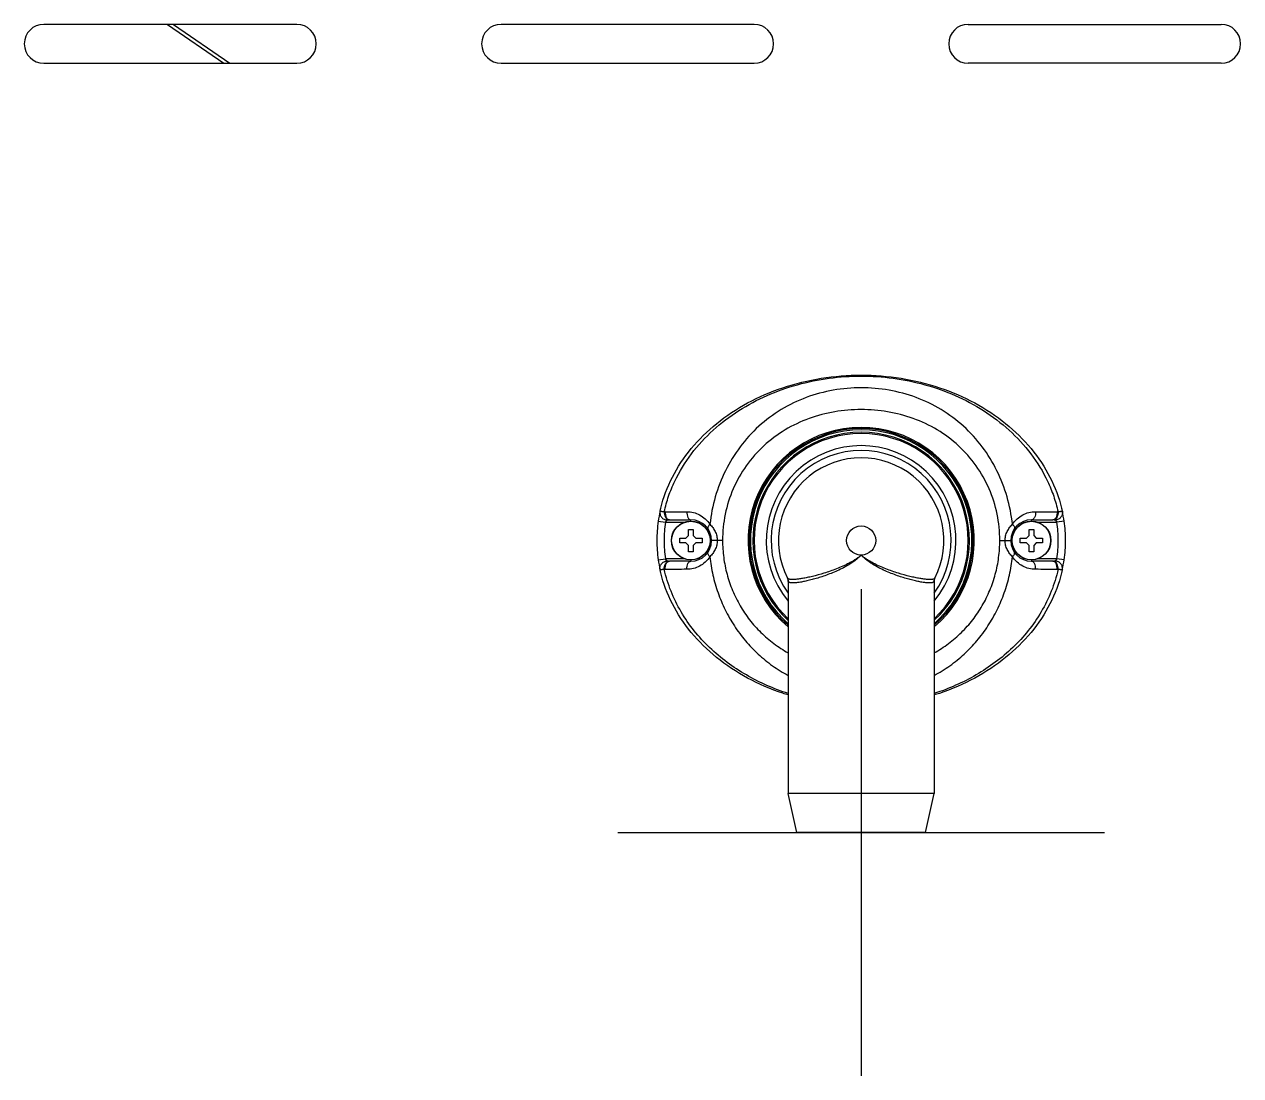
# Model space of a CAD drawing. Header units: millimetres. Extents: x -1538 to 3410, y -1646 to 2016.
# Drawn here: x 46.5 to 296.5, y 1545.9 to 1762 of the extents above; entities that cross this region are included whole.
import ezdxf

# ---------------------------------------------------------------- set-up
doc = ezdxf.new("R2010")
doc.units = ezdxf.units.MM
doc.header["$LTSCALE"] = 23.1
doc.layers.get('0').update_dxf_attribs({"linetype": 'CONTINUOUS'})

msp = doc.modelspace()

# ---------------------------------------------------------------- linework, layer by layer
at = {"linetype": 'Continuous'}
for p, q in [((102.53, 1761.95), (50.53, 1761.95)), ((75.98, 1761.95), (87.52, 1753.95)), ((77.22, 1761.95), (88.76, 1753.95)), ((196.53, 1761.95), (144.53, 1761.95)), ((240.53, 1761.95), (292.53, 1761.95)), ((50.53, 1753.95), (102.53, 1753.95)), ((144.53, 1753.95), (196.53, 1753.95)), ((292.53, 1753.95), (240.53, 1753.95)), ((179.11, 1660.1), (183.53, 1660.1)), ((183.53, 1659.85), (183.53, 1660.1)), ((253.53, 1659.85), (253.53, 1660.1)), ((253.53, 1660.1), (257.96, 1660.1)), ((176.82, 1659.82), (178.31, 1659.6)), ((178.31, 1659.6), (182.16, 1659.6)), ((183.03, 1656.85), (183.03, 1658.15)), ((183.03, 1658.15), (184.03, 1658.15)), ((184.03, 1658.15), (184.03, 1656.85)), ((253.03, 1656.85), (253.03, 1658.15)), ((253.03, 1658.15), (254.03, 1658.15)), ((254.03, 1658.15), (254.03, 1656.85)), ((254.91, 1659.6), (258.76, 1659.6)), ((260.25, 1659.82), (258.76, 1659.6)), ((181.23, 1655.35), (181.23, 1656.35)), ((181.23, 1656.35), (182.53, 1656.35)), ((182.53, 1655.35), (181.23, 1655.35)), ((182.53, 1656.35), (183.03, 1656.85)), ((183.03, 1654.85), (182.53, 1655.35)), ((184.03, 1656.85), (184.53, 1656.35)), ((184.53, 1655.35), (184.03, 1654.85)), ((184.53, 1656.35), (185.83, 1656.35)), ((185.83, 1655.35), (184.53, 1655.35)), ((185.83, 1656.35), (185.83, 1655.35)), ((190.05, 1655.85), (187.78, 1655.85)), ((247.02, 1655.85), (249.28, 1655.85)), ((251.23, 1655.35), (251.23, 1656.35)), ((251.23, 1656.35), (252.53, 1656.35)), ((252.53, 1655.35), (251.23, 1655.35)), ((252.53, 1656.35), (253.03, 1656.85)), ((253.03, 1654.85), (252.53, 1655.35)), ((254.03, 1656.85), (254.53, 1656.35)), ((254.53, 1655.35), (254.03, 1654.85)), ((254.53, 1656.35), (255.83, 1656.35)), ((255.83, 1655.35), (254.53, 1655.35)), ((255.83, 1656.35), (255.83, 1655.35)), ((183.03, 1653.55), (183.03, 1654.85)), ((184.03, 1653.55), (183.03, 1653.55)), ((184.03, 1654.85), (184.03, 1653.55)), ((253.03, 1653.55), (253.03, 1654.85)), ((254.03, 1653.55), (253.03, 1653.55)), ((254.03, 1654.85), (254.03, 1653.55)), ((176.82, 1651.89), (178.31, 1652.1)), ((182.16, 1652.1), (178.31, 1652.1)), ((183.53, 1651.6), (179.11, 1651.6)), ((183.53, 1651.85), (183.53, 1651.6)), ((253.53, 1651.85), (253.53, 1651.6)), ((257.96, 1651.6), (253.53, 1651.6)), ((258.76, 1652.1), (254.91, 1652.1)), ((260.25, 1651.89), (258.76, 1652.1)), ((203.4, 1648.11), (203.37, 1648.17)), ((203.53, 1647.59), (203.53, 1647.49)), ((233.53, 1647.49), (233.54, 1647.59)), ((233.54, 1647.59), (233.59, 1647.88)), ((233.59, 1647.88), (233.7, 1648.16)), ((233.67, 1648.11), (233.67, 1648.11)), ((203.56, 1647.43), (203.53, 1647.49)), ((203.53, 1647.46), (203.53, 1603.85)), ((233.53, 1647.49), (233.51, 1647.43)), ((233.53, 1647.46), (233.53, 1603.85)), ((205.28, 1595.85), (203.53, 1603.85)), ((233.53, 1603.85), (203.53, 1603.85)), ((231.78, 1595.85), (233.53, 1603.85)), ((231.78, 1595.85), (205.28, 1595.85))]:
    msp.add_line(p, q, dxfattribs=at)
at = {"color": 6}
for p, q in [((218.53, 1645.85), (218.53, 1545.85)), ((168.53, 1595.85), (268.53, 1595.85))]:
    msp.add_line(p, q, dxfattribs=at)
at = {"linetype": 'Continuous'}
msp.add_lwpolyline([(203.37, 1648.16), (203.48, 1647.88), (203.53, 1647.59)], dxfattribs=at)
for centre, radius in [((183.53, 1655.85), 4), ((183.53, 1655.85), 3.95), ((218.53, 1655.85), 3), ((253.53, 1655.85), 4), ((253.53, 1655.85), 3.95)]:
    msp.add_circle(centre, radius, dxfattribs=at)
for centre, radius, start, end in [((50.53, 1757.95), 4, 90, 270), ((102.53, 1757.95), 4, 270, 90), ((144.53, 1757.95), 4, 90, 270), ((196.53, 1757.95), 4, 270, 90), ((240.53, 1757.95), 4, 90, 270), ((292.53, 1757.95), 4, 270, 90), ((218.53, 1655.85), 23.25, 310.2915, 229.7085), ((218.53, 1655.85), 23, 310.8034, 229.1966), ((218.53, 1655.85), 22.75, 311.3972, 228.6028), ((218.53, 1655.85), 22.25, 312.518, 227.482), ((218.53, 1655.85), 22, 313.0001, 226.9998), ((218.53, 1655.85), 19.5, 320.3385, 219.6615), ((218.53, 1655.85), 18.5, 324.187, 215.813), ((218.53, 1655.85), 17, 332.905, 207.095), ((204.53, 1655.8), 28, 167.521, 171.7447), ((178.28, 1657.38), 4.4, 89.9683, 92.7416), ((179.11, 1641.96), 18.15, 90.0016, 90.6745), ((183.53, 1655.85), 4.25, 270, 90), ((253.53, 1655.85), 4.25, 90, 270), ((257.96, 1641.96), 18.15, 89.3255, 89.9984), ((258.79, 1657.38), 4.4, 87.2634, 90.0367), ((232.53, 1655.8), 28, 8.2553, 12.4791), ((204.16, 1655.85), 27.63, 171.7372, 179.99), ((204.19, 1655.85), 26.16, 171.744, 179.9867), ((232.88, 1655.85), 26.16, 0.0133, 8.256), ((232.91, 1655.85), 27.63, 0.01, 8.2628), ((204.16, 1655.86), 27.63, 180.01, 188.2628), ((204.19, 1655.86), 26.16, 180.0133, 188.256), ((232.88, 1655.86), 26.16, 351.744, 359.9867), ((232.91, 1655.86), 27.63, 351.7372, 359.99), ((204.53, 1655.91), 28, 188.2553, 192.4791), ((179.11, 1669.75), 18.15, 269.3255, 269.9984), ((257.96, 1669.75), 18.15, 270.0016, 270.6745), ((232.53, 1655.91), 28, 347.521, 351.7447), ((178.28, 1654.33), 4.4, 267.2634, 270.0367), ((202.09, 1647.44), 1.48, 359.5731, 27.0877), ((234.98, 1647.44), 1.48, 152.9142, 180.4283), ((258.79, 1654.33), 4.4, 269.9683, 272.7416)]:
    msp.add_arc(centre, radius, start, end, dxfattribs=at)
for points, knots in [([(177.19, 1661.85), (177.24, 1662.06), (177.8, 1664.46), (179.48, 1668.95), (183.39, 1674.86), (188.64, 1680.05), (195.05, 1684.31), (202.36, 1687.47), (210.29, 1689.41), (218.53, 1690.07), (226.78, 1689.41), (234.71, 1687.47), (242.02, 1684.31), (248.42, 1680.05), (253.68, 1674.86), (257.59, 1668.95), (259.27, 1664.46), (259.83, 1662.06), (259.88, 1661.85)], [0, 0, 0, 0, 0.006847, 0.077298, 0.147748, 0.218199, 0.288649, 0.359099, 0.42955, 0.5, 0.570451, 0.640901, 0.711351, 0.781802, 0.852252, 0.922703, 0.993153, 1, 1, 1, 1]), ([(178.07, 1661.78), (178.3, 1662.86), (178.9, 1664.98), (180.58, 1669.07), (183.48, 1673.81), (188, 1678.68), (193.29, 1682.7), (199.16, 1685.82), (205.41, 1688.03), (211.92, 1689.35), (218.54, 1689.79), (225.16, 1689.35), (231.66, 1688.03), (237.92, 1685.81), (243.78, 1682.7), (249.07, 1678.68), (253.59, 1673.8), (256.49, 1669.07), (258.16, 1664.98), (258.76, 1662.86), (259, 1661.78)], [0, 0, 0, 0, 0.031268, 0.06254, 0.124999, 0.187479, 0.249974, 0.312477, 0.374987, 0.437502, 0.500018, 0.562533, 0.625044, 0.68755, 0.750048, 0.812536, 0.87501, 0.937464, 0.968733, 1, 1, 1, 1]), ([(249.62, 1659.2), (249.42, 1661.1), (248.68, 1664.89), (246.59, 1670.27), (243.57, 1675.19), (239.69, 1679.47), (235.07, 1682.92), (229.87, 1685.42), (224.29, 1686.91), (218.53, 1687.4), (212.78, 1686.91), (207.2, 1685.42), (202, 1682.92), (197.38, 1679.47), (193.5, 1675.19), (190.48, 1670.27), (188.38, 1664.89), (187.65, 1661.1), (187.45, 1659.2)], [0, 0, 0, 0, 0.062567, 0.125117, 0.187631, 0.250087, 0.312497, 0.374926, 0.437432, 0.5, 0.562567, 0.625073, 0.687501, 0.749911, 0.812368, 0.874882, 0.937432, 1, 1, 1, 1]), ([(247.02, 1655.86), (247.02, 1657.67), (246.65, 1661.32), (244.99, 1666.55), (242.3, 1671.34), (238.67, 1675.47), (234.27, 1678.75), (229.3, 1681.08), (223.99, 1682.46), (218.53, 1682.91), (213.07, 1682.46), (207.76, 1681.08), (202.8, 1678.74), (198.39, 1675.46), (194.76, 1671.34), (192.07, 1666.55), (190.42, 1661.31), (190.05, 1657.67), (190.05, 1655.85)], [0, 0, 0, 0, 0.062494, 0.124986, 0.187475, 0.249962, 0.312453, 0.374957, 0.437473, 0.499998, 0.562523, 0.625039, 0.687542, 0.750033, 0.812521, 0.87501, 0.937502, 1, 1, 1, 1]), ([(177.19, 1661.85), (177.15, 1661.64), (177.15, 1661.2), (177.46, 1660.6), (177.99, 1660.19), (178.44, 1660.09), (178.66, 1660.08)], [0, 0, 0, 0, 0.244671, 0.492837, 0.745389, 1, 1, 1, 1]), ([(177.19, 1661.85), (177.19, 1661.86), (177.22, 1661.87), (177.27, 1661.87), (177.34, 1661.87), (177.44, 1661.86), (177.57, 1661.85), (177.78, 1661.82), (177.95, 1661.8), (178.07, 1661.78)], [0, 0, 0, 0, 0.025894, 0.078827, 0.162367, 0.276227, 0.41905, 0.588966, 1, 1, 1, 1]), ([(178.07, 1661.78), (178.06, 1661.58), (178.09, 1661.18), (178.23, 1660.73), (178.41, 1660.43), (178.56, 1660.26), (178.72, 1660.14), (178.84, 1660.11), (178.9, 1660.1)], [0, 0, 0, 0, 0.302165, 0.582566, 0.70623, 0.816135, 0.912985, 1, 1, 1, 1]), ([(178.28, 1661.78), (178.27, 1661.57), (178.29, 1661.17), (178.42, 1660.7), (178.6, 1660.4), (178.75, 1660.23), (178.93, 1660.13), (179.05, 1660.1), (179.11, 1660.1)], [0, 0, 0, 0, 0.307042, 0.587992, 0.710198, 0.81795, 0.912973, 1, 1, 1, 1]), ([(178.31, 1659.6), (178.34, 1659.66), (178.44, 1659.82), (178.57, 1659.98), (178.66, 1660.08)], [0, 0, 0, 0, 0.30564, 1, 1, 1, 1]), ([(178.66, 1660.08), (178.66, 1660.09), (178.67, 1660.09), (178.68, 1660.09), (178.7, 1660.09), (178.73, 1660.1), (178.78, 1660.1), (178.83, 1660.1), (178.87, 1660.1), (178.9, 1660.1)], [0, 0, 0, 0, 0.034062, 0.082205, 0.197876, 0.324267, 0.455582, 0.725412, 1, 1, 1, 1]), ([(182.71, 1661.78), (182.69, 1661.57), (182.71, 1661.17), (182.85, 1660.7), (183.03, 1660.4), (183.18, 1660.23), (183.35, 1660.13), (183.47, 1660.1), (183.53, 1660.1)], [0, 0, 0, 0, 0.307049, 0.587898, 0.710069, 0.817823, 0.912893, 1, 1, 1, 1]), ([(182.71, 1661.78), (183.16, 1661.78), (184.07, 1661.67), (185.37, 1661.16), (186.54, 1660.34), (187.18, 1659.6), (187.45, 1659.2)], [0, 0, 0, 0, 0.242943, 0.487014, 0.73764, 1, 1, 1, 1]), ([(249.62, 1659.2), (249.89, 1659.6), (250.53, 1660.34), (251.69, 1661.16), (252.99, 1661.67), (253.91, 1661.78), (254.36, 1661.78)], [0, 0, 0, 0, 0.26236, 0.512985, 0.757057, 1, 1, 1, 1]), ([(254.36, 1661.78), (254.38, 1661.57), (254.36, 1661.17), (254.22, 1660.7), (254.04, 1660.4), (253.89, 1660.23), (253.72, 1660.13), (253.59, 1660.1), (253.53, 1660.1)], [0, 0, 0, 0, 0.307048, 0.587897, 0.710068, 0.817823, 0.912893, 1, 1, 1, 1]), ([(258.79, 1661.78), (258.8, 1661.57), (258.78, 1661.17), (258.64, 1660.7), (258.47, 1660.4), (258.31, 1660.23), (258.14, 1660.13), (258.02, 1660.1), (257.96, 1660.1)], [0, 0, 0, 0, 0.307042, 0.587992, 0.710198, 0.81795, 0.912973, 1, 1, 1, 1]), ([(259, 1661.78), (259.01, 1661.58), (258.98, 1661.18), (258.83, 1660.73), (258.66, 1660.43), (258.51, 1660.26), (258.35, 1660.14), (258.23, 1660.11), (258.17, 1660.1)], [0, 0, 0, 0, 0.302162, 0.582563, 0.706229, 0.816134, 0.912985, 1, 1, 1, 1]), ([(258.17, 1660.1), (258.19, 1660.1), (258.24, 1660.1), (258.29, 1660.1), (258.33, 1660.1), (258.36, 1660.09), (258.39, 1660.09), (258.4, 1660.09), (258.41, 1660.09), (258.41, 1660.08)], [0, 0, 0, 0, 0.274588, 0.54442, 0.675734, 0.802125, 0.917804, 0.965942, 1, 1, 1, 1]), ([(259.88, 1661.85), (259.92, 1661.64), (259.92, 1661.2), (259.61, 1660.6), (259.08, 1660.19), (258.63, 1660.09), (258.41, 1660.08)], [0, 0, 0, 0, 0.244671, 0.492837, 0.745389, 1, 1, 1, 1]), ([(258.41, 1660.08), (258.43, 1660.06), (258.56, 1659.91), (258.68, 1659.75), (258.76, 1659.6)], [0, 0, 0, 0, 0.166461, 1, 1, 1, 1]), ([(259, 1661.78), (259.12, 1661.8), (259.29, 1661.82), (259.5, 1661.85), (259.63, 1661.86), (259.73, 1661.87), (259.8, 1661.87), (259.85, 1661.87), (259.87, 1661.86), (259.88, 1661.85)], [0, 0, 0, 0, 0.411022, 0.580934, 0.723753, 0.83761, 0.921145, 0.974084, 1, 1, 1, 1]), ([(187.45, 1659.2), (187.36, 1659.11), (187.21, 1658.94), (187.07, 1658.71), (187.01, 1658.54), (186.99, 1658.43), (187, 1658.33), (187.03, 1658.28), (187.04, 1658.25)], [0, 0, 0, 0, 0.337203, 0.617318, 0.733114, 0.833271, 0.920498, 1, 1, 1, 1]), ([(187.45, 1659.2), (187.65, 1658.98), (188.05, 1658.51), (188.54, 1657.72), (188.88, 1656.82), (188.96, 1656.17), (188.96, 1655.85)], [0, 0, 0, 0, 0.237952, 0.488059, 0.743295, 1, 1, 1, 1]), ([(248.11, 1655.85), (248.11, 1656.17), (248.19, 1656.82), (248.53, 1657.72), (249.02, 1658.51), (249.41, 1658.98), (249.62, 1659.2)], [0, 0, 0, 0, 0.256705, 0.511941, 0.762048, 1, 1, 1, 1]), ([(249.62, 1659.2), (249.71, 1659.11), (249.86, 1658.94), (250, 1658.71), (250.06, 1658.54), (250.08, 1658.43), (250.07, 1658.33), (250.04, 1658.28), (250.03, 1658.25)], [0, 0, 0, 0, 0.337212, 0.617326, 0.73312, 0.833274, 0.920498, 1, 1, 1, 1]), ([(188.96, 1655.85), (188.96, 1655.53), (188.88, 1654.89), (188.54, 1653.99), (188.05, 1653.19), (187.65, 1652.73), (187.45, 1652.51)], [0, 0, 0, 0, 0.256705, 0.511941, 0.762048, 1, 1, 1, 1]), ([(190.05, 1655.85), (190.05, 1654.68), (190.2, 1652.34), (190.89, 1648.9), (192.02, 1645.57), (193.58, 1642.42), (195.54, 1639.51), (197.88, 1636.89), (200.55, 1634.6), (202.51, 1633.32), (203.53, 1632.75)], [0, 0, 0, 0, 0.125005, 0.250006, 0.375006, 0.500005, 0.625003, 0.75, 0.874998, 1, 1, 1, 1]), ([(233.54, 1632.75), (234.56, 1633.32), (236.52, 1634.6), (239.19, 1636.89), (241.53, 1639.51), (243.49, 1642.43), (245.05, 1645.58), (246.18, 1648.9), (246.87, 1652.35), (247.02, 1654.69), (247.02, 1655.86)], [0, 0, 0, 0, 0.125, 0.249996, 0.374992, 0.499988, 0.624985, 0.749983, 0.874985, 1, 1, 1, 1]), ([(249.62, 1652.51), (249.41, 1652.73), (249.02, 1653.19), (248.53, 1653.99), (248.19, 1654.89), (248.11, 1655.53), (248.11, 1655.85)], [0, 0, 0, 0, 0.237952, 0.488059, 0.743295, 1, 1, 1, 1]), ([(187.45, 1652.51), (187.18, 1652.1), (186.54, 1651.37), (185.37, 1650.54), (184.07, 1650.04), (183.16, 1649.93), (182.71, 1649.93)], [0, 0, 0, 0, 0.26236, 0.512985, 0.757057, 1, 1, 1, 1]), ([(187.45, 1652.51), (187.36, 1652.6), (187.21, 1652.77), (187.07, 1652.99), (187.01, 1653.16), (186.99, 1653.27), (187, 1653.37), (187.03, 1653.43), (187.04, 1653.45)], [0, 0, 0, 0, 0.337212, 0.617326, 0.73312, 0.833274, 0.920498, 1, 1, 1, 1]), ([(187.45, 1652.51), (187.58, 1651.25), (187.99, 1648.74), (189.04, 1645.08), (190.52, 1641.57), (192.41, 1638.26), (194.68, 1635.2), (197.3, 1632.45), (200.26, 1630.05), (202.42, 1628.72), (203.53, 1628.12)], [0, 0, 0, 0, 0.125141, 0.250266, 0.375364, 0.500417, 0.625406, 0.750317, 0.875166, 1, 1, 1, 1]), ([(218.53, 1652.85), (218.51, 1652.83), (218.46, 1652.79), (218.37, 1652.71), (218.2, 1652.57), (217.96, 1652.39), (217.66, 1652.17), (217.25, 1651.89), (216.72, 1651.57), (215.87, 1651.09), (214.78, 1650.56), (213.05, 1649.84), (210.97, 1649.12), (208.95, 1648.57), (207.49, 1648.24), (206.53, 1648.06), (205.69, 1647.93), (204.97, 1647.85), (204.37, 1647.83), (203.97, 1647.85), (203.71, 1647.9), (203.54, 1647.96), (203.43, 1648.04), (203.4, 1648.11)], [0, 0, 0, 0, 0.005704, 0.011408, 0.022816, 0.045627, 0.068429, 0.091216, 0.136709, 0.182039, 0.271856, 0.359931, 0.527486, 0.677906, 0.744611, 0.804624, 0.857279, 0.902024, 0.938462, 0.966442, 0.977358, 0.986382, 1, 1, 1, 1]), ([(218.53, 1652.85), (218.51, 1652.83), (218.47, 1652.78), (218.38, 1652.7), (218.23, 1652.54), (218, 1652.33), (217.72, 1652.08), (217.33, 1651.77), (216.83, 1651.41), (216, 1650.86), (214.93, 1650.26), (213.23, 1649.44), (211.16, 1648.62), (209.15, 1647.99), (207.67, 1647.61), (206.71, 1647.4), (205.86, 1647.25), (205.14, 1647.16), (204.54, 1647.12), (204.13, 1647.15), (203.87, 1647.2), (203.73, 1647.26), (203.62, 1647.33), (203.58, 1647.39), (203.56, 1647.43)], [0, 0, 0, 0, 0.005695, 0.01139, 0.02278, 0.045554, 0.06832, 0.091071, 0.136492, 0.181753, 0.271452, 0.35945, 0.526984, 0.677521, 0.744295, 0.804351, 0.857008, 0.9017, 0.938034, 0.965893, 0.976776, 0.985819, 0.993363, 1, 1, 1, 1]), ([(233.67, 1648.11), (233.63, 1648.04), (233.53, 1647.96), (233.36, 1647.9), (233.1, 1647.85), (232.69, 1647.83), (232.1, 1647.85), (231.38, 1647.93), (230.54, 1648.06), (229.58, 1648.24), (228.12, 1648.57), (226.1, 1649.12), (224.02, 1649.84), (222.29, 1650.56), (221.2, 1651.09), (220.34, 1651.57), (219.72, 1651.96), (219.21, 1652.31), (218.87, 1652.58), (218.67, 1652.73), (218.58, 1652.81), (218.53, 1652.85)], [0, 0, 0, 0, 0.013618, 0.022641, 0.033557, 0.061539, 0.097979, 0.142726, 0.195383, 0.255397, 0.322104, 0.472526, 0.640081, 0.728156, 0.817971, 0.8633, 0.908792, 0.954374, 0.977185, 0.988592, 1, 1, 1, 1]), ([(233.51, 1647.43), (233.49, 1647.39), (233.44, 1647.33), (233.34, 1647.26), (233.2, 1647.2), (232.94, 1647.15), (232.53, 1647.12), (231.93, 1647.16), (231.2, 1647.25), (230.36, 1647.4), (229.39, 1647.61), (227.92, 1647.99), (225.91, 1648.62), (223.84, 1649.44), (222.13, 1650.26), (221.07, 1650.86), (220.24, 1651.41), (219.64, 1651.85), (219.16, 1652.24), (218.84, 1652.54), (218.66, 1652.72), (218.58, 1652.81), (218.53, 1652.85)], [0, 0, 0, 0, 0.006637, 0.01418, 0.023223, 0.034105, 0.061964, 0.098297, 0.14299, 0.195647, 0.255705, 0.322479, 0.473018, 0.640555, 0.728554, 0.818252, 0.863515, 0.908936, 0.954446, 0.97722, 0.98861, 1, 1, 1, 1]), ([(233.54, 1628.13), (234.66, 1628.72), (236.81, 1630.05), (239.77, 1632.45), (242.39, 1635.2), (244.66, 1638.26), (246.55, 1641.57), (248.02, 1645.08), (249.08, 1648.74), (249.49, 1651.25), (249.62, 1652.51)], [0, 0, 0, 0, 0.124834, 0.249681, 0.374593, 0.499581, 0.624633, 0.749731, 0.874856, 1, 1, 1, 1]), ([(249.62, 1652.51), (249.71, 1652.6), (249.86, 1652.77), (250, 1652.99), (250.06, 1653.16), (250.08, 1653.27), (250.07, 1653.37), (250.04, 1653.43), (250.03, 1653.45)], [0, 0, 0, 0, 0.337203, 0.617318, 0.733114, 0.833271, 0.920498, 1, 1, 1, 1]), ([(254.36, 1649.93), (253.91, 1649.93), (252.99, 1650.04), (251.69, 1650.54), (250.53, 1651.37), (249.89, 1652.1), (249.62, 1652.51)], [0, 0, 0, 0, 0.242943, 0.487014, 0.73764, 1, 1, 1, 1]), ([(177.19, 1649.86), (177.15, 1650.06), (177.15, 1650.51), (177.46, 1651.1), (177.99, 1651.52), (178.44, 1651.62), (178.66, 1651.62)], [0, 0, 0, 0, 0.244671, 0.492837, 0.745389, 1, 1, 1, 1]), ([(178.07, 1649.93), (178.06, 1650.13), (178.09, 1650.52), (178.23, 1650.98), (178.41, 1651.28), (178.56, 1651.45), (178.72, 1651.56), (178.84, 1651.6), (178.9, 1651.6)], [0, 0, 0, 0, 0.302162, 0.582563, 0.706229, 0.816134, 0.912985, 1, 1, 1, 1]), ([(178.28, 1649.92), (178.27, 1650.13), (178.29, 1650.54), (178.42, 1651.01), (178.6, 1651.31), (178.75, 1651.47), (178.93, 1651.58), (179.05, 1651.6), (179.11, 1651.6)], [0, 0, 0, 0, 0.307042, 0.587992, 0.710198, 0.81795, 0.912973, 1, 1, 1, 1]), ([(178.66, 1651.62), (178.64, 1651.65), (178.51, 1651.8), (178.39, 1651.96), (178.31, 1652.1)], [0, 0, 0, 0, 0.166461, 1, 1, 1, 1]), ([(178.9, 1651.6), (178.87, 1651.6), (178.83, 1651.61), (178.78, 1651.61), (178.73, 1651.61), (178.7, 1651.61), (178.68, 1651.61), (178.67, 1651.62), (178.66, 1651.62), (178.66, 1651.62)], [0, 0, 0, 0, 0.274588, 0.54442, 0.675734, 0.802125, 0.917804, 0.965942, 1, 1, 1, 1]), ([(182.71, 1649.93), (182.69, 1650.14), (182.71, 1650.54), (182.85, 1651.01), (183.03, 1651.31), (183.18, 1651.47), (183.35, 1651.58), (183.47, 1651.6), (183.53, 1651.6)], [0, 0, 0, 0, 0.307048, 0.587897, 0.710068, 0.817823, 0.912893, 1, 1, 1, 1]), ([(254.36, 1649.93), (254.38, 1650.14), (254.36, 1650.54), (254.22, 1651.01), (254.04, 1651.31), (253.89, 1651.47), (253.72, 1651.58), (253.59, 1651.6), (253.53, 1651.6)], [0, 0, 0, 0, 0.307049, 0.587898, 0.710069, 0.817823, 0.912893, 1, 1, 1, 1]), ([(258.79, 1649.92), (258.8, 1650.13), (258.78, 1650.54), (258.64, 1651.01), (258.47, 1651.31), (258.31, 1651.47), (258.14, 1651.58), (258.02, 1651.6), (257.96, 1651.6)], [0, 0, 0, 0, 0.307042, 0.587992, 0.710198, 0.81795, 0.912973, 1, 1, 1, 1]), ([(258.41, 1651.62), (258.41, 1651.62), (258.4, 1651.62), (258.39, 1651.61), (258.36, 1651.61), (258.33, 1651.61), (258.29, 1651.61), (258.24, 1651.61), (258.19, 1651.6), (258.17, 1651.6)], [0, 0, 0, 0, 0.034062, 0.082205, 0.197876, 0.324267, 0.455582, 0.725412, 1, 1, 1, 1]), ([(259, 1649.93), (259.01, 1650.13), (258.98, 1650.52), (258.83, 1650.98), (258.66, 1651.28), (258.51, 1651.45), (258.35, 1651.56), (258.23, 1651.6), (258.17, 1651.6)], [0, 0, 0, 0, 0.302165, 0.582566, 0.70623, 0.816135, 0.912985, 1, 1, 1, 1]), ([(258.76, 1652.1), (258.73, 1652.05), (258.63, 1651.88), (258.5, 1651.73), (258.41, 1651.62)], [0, 0, 0, 0, 0.30564, 1, 1, 1, 1]), ([(259.88, 1649.86), (259.92, 1650.06), (259.92, 1650.51), (259.61, 1651.1), (259.08, 1651.52), (258.63, 1651.62), (258.41, 1651.62)], [0, 0, 0, 0, 0.244671, 0.492837, 0.745389, 1, 1, 1, 1]), ([(178.07, 1649.93), (177.95, 1649.91), (177.78, 1649.88), (177.57, 1649.86), (177.44, 1649.84), (177.34, 1649.84), (177.27, 1649.84), (177.22, 1649.84), (177.19, 1649.85), (177.19, 1649.86)], [0, 0, 0, 0, 0.411022, 0.580934, 0.723753, 0.83761, 0.921145, 0.974084, 1, 1, 1, 1]), ([(203.53, 1624.1), (203.17, 1624.21), (200.26, 1625.15), (195.05, 1627.4), (188.64, 1631.66), (183.39, 1636.84), (179.48, 1642.76), (177.8, 1647.25), (177.24, 1649.64), (177.19, 1649.86)], [0, 0, 0, 0, 0.02665, 0.217608, 0.408567, 0.599525, 0.790483, 0.981441, 1, 1, 1, 1]), ([(203.53, 1624.4), (200.55, 1625.37), (194.76, 1627.91), (188.39, 1632.62), (184.12, 1637.25), (181.43, 1641.14), (179.34, 1645.38), (178.4, 1648.39), (178.07, 1649.93)], [0, 0, 0, 0, 0.249896, 0.499678, 0.624777, 0.749865, 0.874935, 1, 1, 1, 1]), ([(259, 1649.93), (258.66, 1648.39), (257.73, 1645.38), (255.64, 1641.14), (252.95, 1637.26), (248.69, 1632.63), (242.33, 1627.92), (236.54, 1625.38), (233.56, 1624.41)], [0, 0, 0, 0, 0.125061, 0.25013, 0.375219, 0.500319, 0.750105, 1, 1, 1, 1]), ([(259.88, 1649.86), (259.83, 1649.64), (259.27, 1647.25), (257.59, 1642.76), (253.68, 1636.84), (248.42, 1631.66), (242.02, 1627.4), (236.81, 1625.15), (233.91, 1624.21), (233.56, 1624.1)], [0, 0, 0, 0, 0.018569, 0.209617, 0.400664, 0.591712, 0.78276, 0.973808, 1, 1, 1, 1]), ([(259.88, 1649.86), (259.87, 1649.85), (259.85, 1649.84), (259.8, 1649.84), (259.73, 1649.84), (259.63, 1649.84), (259.5, 1649.86), (259.29, 1649.88), (259.12, 1649.91), (259, 1649.93)], [0, 0, 0, 0, 0.025894, 0.078827, 0.162367, 0.276227, 0.41905, 0.588966, 1, 1, 1, 1])]:
    msp.add_open_spline(points, degree=3, knots=knots, dxfattribs=at)
for points in [[(178.28, 1661.78), (179.76, 1661.78), (181.23, 1661.78), (182.71, 1661.78)], [(254.36, 1661.78), (255.84, 1661.78), (257.31, 1661.78), (258.79, 1661.78)], [(182.71, 1649.93), (181.23, 1649.93), (179.76, 1649.92), (178.28, 1649.92)], [(258.79, 1649.92), (257.31, 1649.92), (255.84, 1649.93), (254.36, 1649.93)]]:
    msp.add_open_spline(points, degree=3, dxfattribs=at)

doc.saveas('drawing.dxf')
